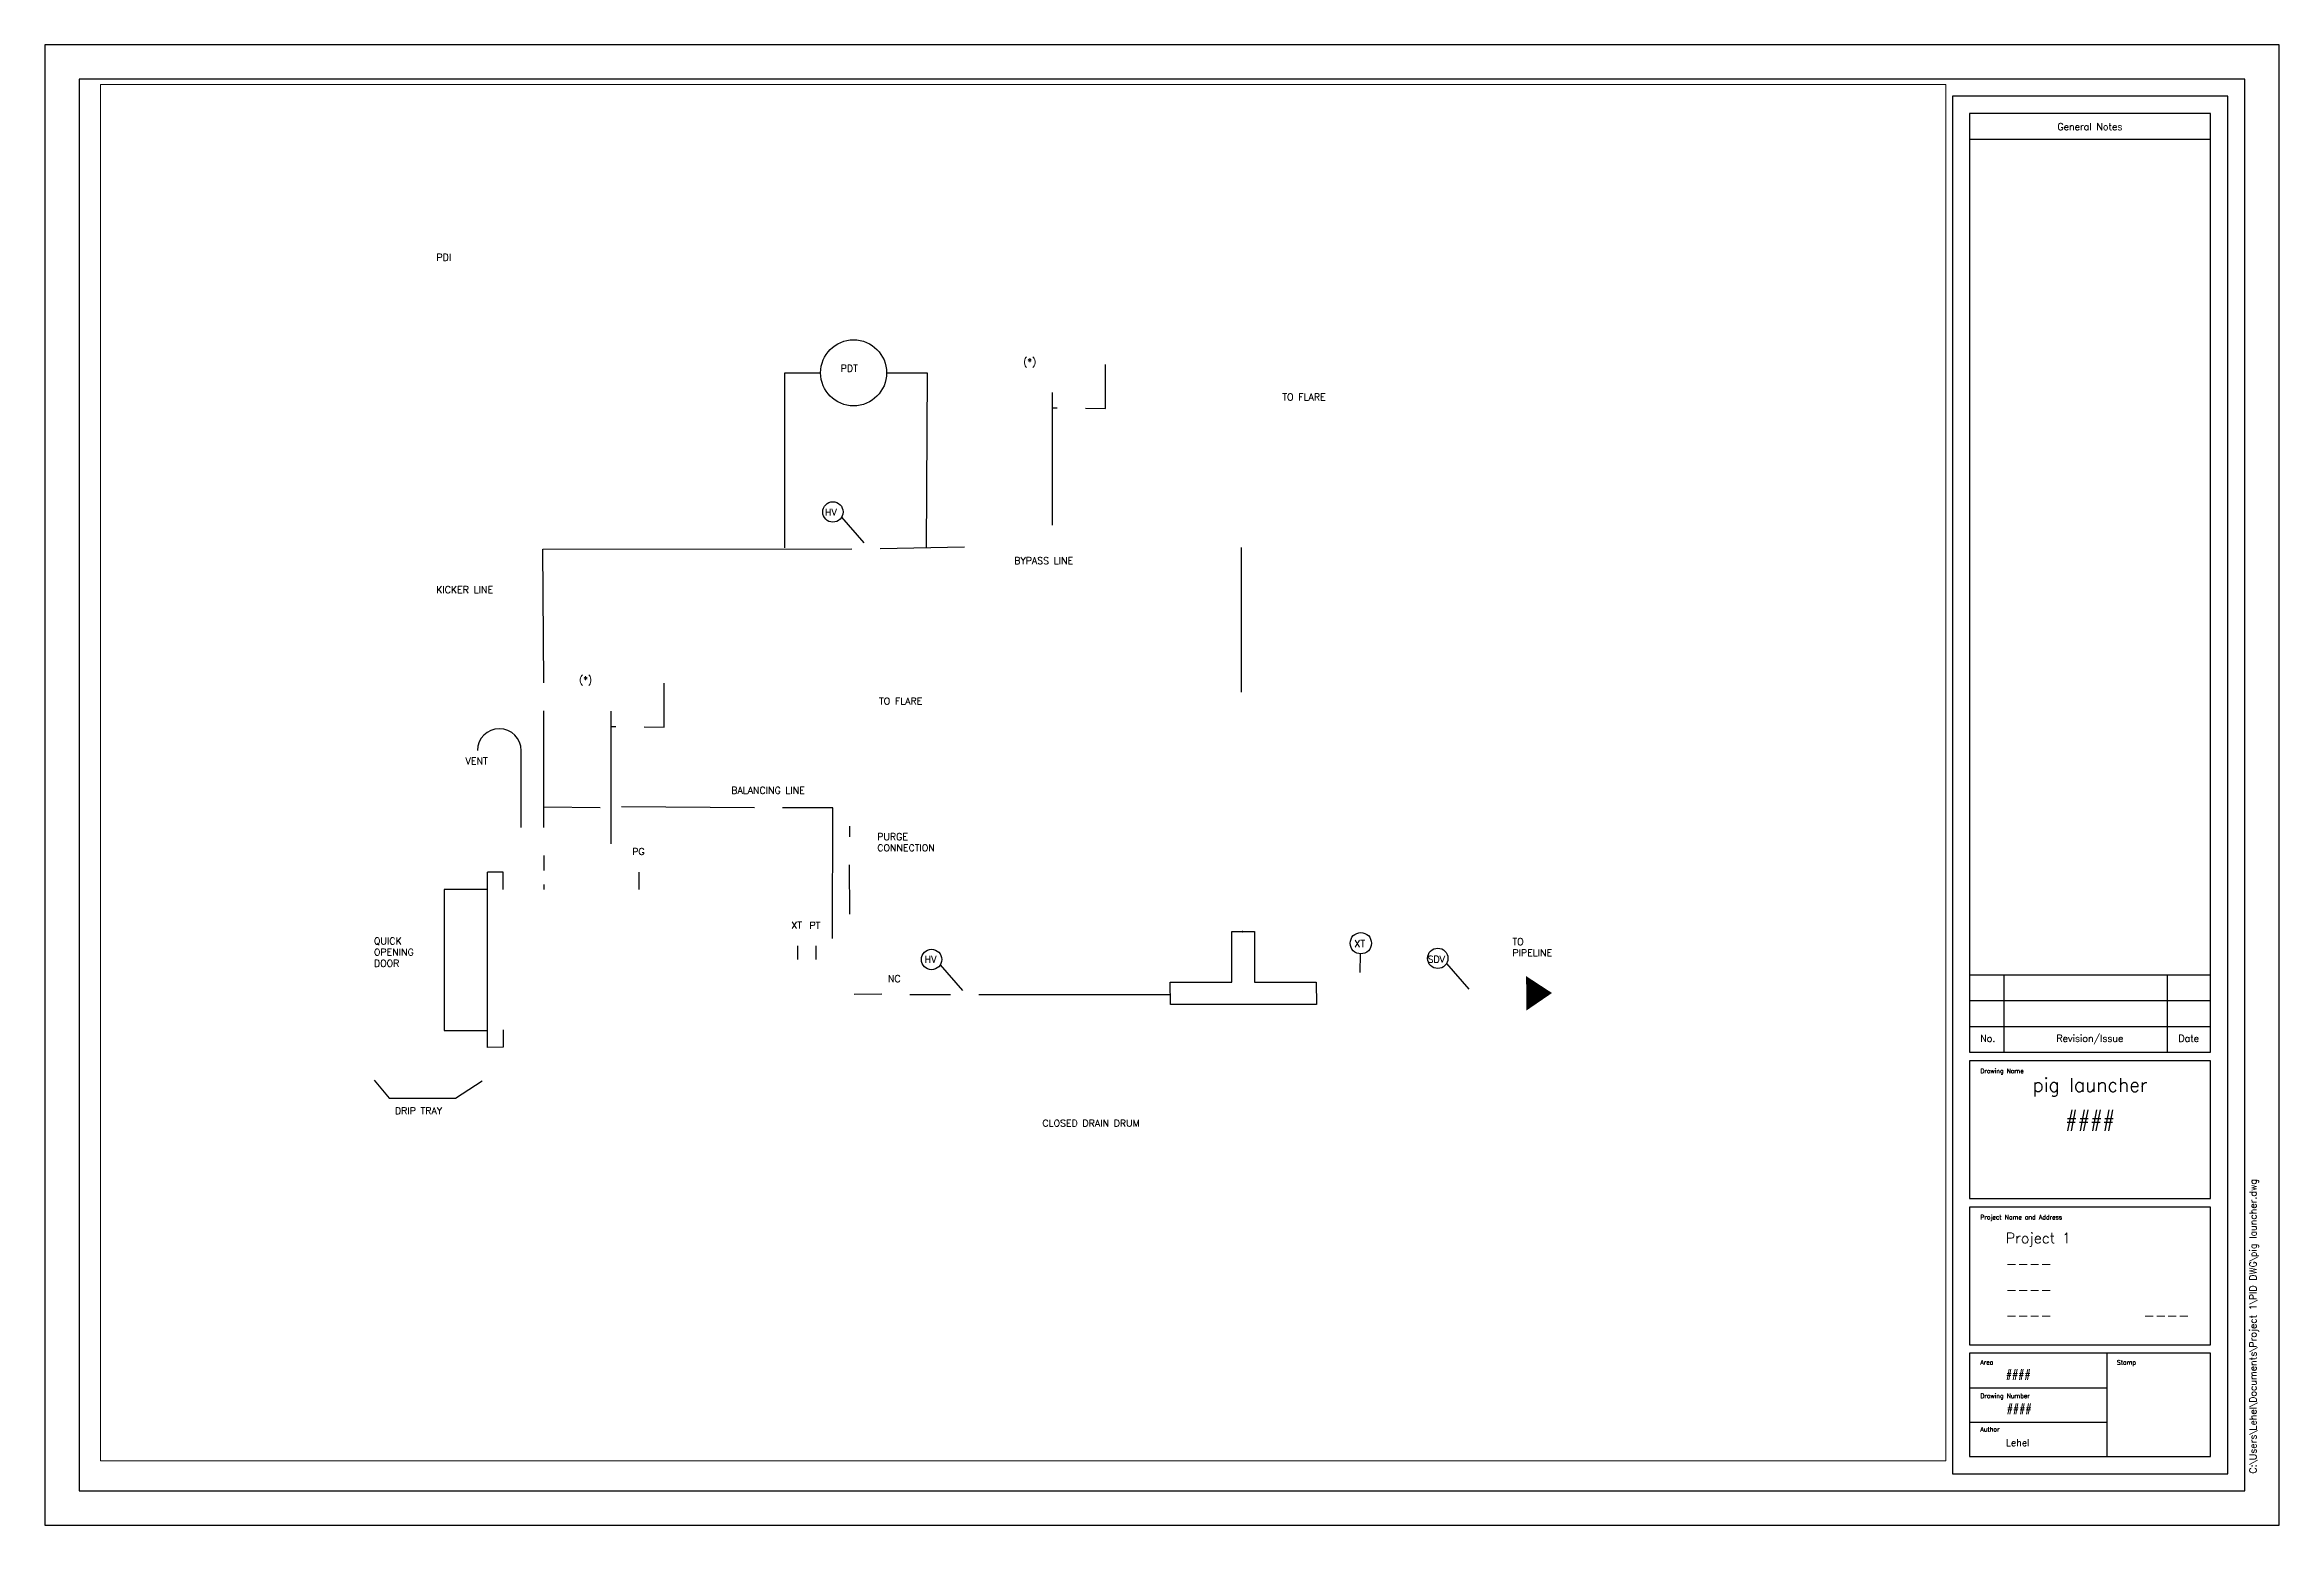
# Paper-space layout 'PID ANSI D Title Block' of a CAD drawing. Header units: inches. Extents: x 0 to 32.5, y 0 to 21.5.
import ezdxf
from ezdxf.enums import TextEntityAlignment as Align

# ---------------------------------------------------------------- set-up
doc = ezdxf.new("R2010")
doc.units = ezdxf.units.IN
doc.header["$MEASUREMENT"] = 0
doc.layers.add('Title Block', color=7, linetype='Continuous')
doc.styles.add('Roman', font='romans')
doc.styles.get("Standard").update_dxf_attribs({"font": 'romans.shx', "height": 0.1})

# ---------------------------------------------------------------- blocks, each defined once
blk = doc.blocks.new('PID ANSI D titleblock')
for p, q in [((32.473, 21.518), (0, 21.518)), ((0, 21.518), (0, 0)), ((32.473, 0), (32.473, 21.518)), ((31.973, 21.018), (0.5, 21.018)), ((0.5, 21.018), (0.5, 0.5)), ((31.973, 0.5), (31.973, 21.018)), ((31.723, 20.768), (27.723, 20.768)), ((27.723, 20.768), (27.723, 0.75)), ((31.473, 20.518), (27.973, 20.518)), ((27.973, 20.518), (27.973, 6.875)), ((31.473, 6.875), (31.473, 20.518)), ((31.723, 0.75), (31.723, 20.768)), ((27.973, 20.143), (31.473, 20.143)), ((27.973, 8), (31.473, 8)), ((28.473, 6.875), (28.473, 8)), ((30.848, 6.875), (30.848, 8)), ((27.973, 7.625), (31.473, 7.625)), ((27.973, 7.25), (31.473, 7.25)), ((27.973, 6.875), (31.473, 6.875)), ((31.473, 6.75), (27.973, 6.75)), ((27.973, 6.75), (27.973, 4.75)), ((31.473, 4.75), (31.473, 6.75)), ((27.973, 4.75), (31.473, 4.75)), ((31.473, 4.625), (27.973, 4.625)), ((27.973, 4.625), (27.973, 2.625)), ((31.473, 2.625), (31.473, 4.625)), ((27.973, 2.625), (31.473, 2.625)), ((31.473, 2.5), (27.973, 2.5)), ((27.973, 2.5), (27.973, 1)), ((29.973, 1), (29.973, 2.5)), ((31.473, 1), (31.473, 2.5)), ((27.973, 2), (29.973, 2)), ((27.973, 1.5), (29.973, 1.5)), ((27.973, 1), (31.473, 1)), ((27.723, 0.75), (31.723, 0.75)), ((0.5, 0.5), (31.973, 0.5)), ((0, 0), (32.473, 0))]:
    blk.add_line(p, q)
at = {"style": 'Roman'}
for s, p in [('General Notes', (29.721, 20.326)), ('Revision/Issue', (29.721, 7.078)), ('No.', (28.237, 7.078)), ('Date', (31.157, 7.078))]:
    blk.add_text(s, height=0.1, dxfattribs=at).set_placement(p, align=Align.MIDDLE_CENTER)
for s, p in [('Drawing Name', (28.129, 6.571)), ('Project Name and Address', (28.129, 4.446)), ('Area', (28.129, 2.335)), ('Stamp', (30.113, 2.335)), ('Drawing Number', (28.129, 1.849)), ('Author', (28.129, 1.363))]:
    blk.add_text(s, height=0.065, dxfattribs=at).set_placement(p)

psp = doc.layouts.new('PID ANSI D Title Block')

# ---------------------------------------------------------------- linework, layer by layer
for points, format in [([(15.045, 16.869, 0, 0, 0), (19.375, 16.856, 0.326, 0, 0), (19.662, 16.856, 0, 0, 0)], "xyseb"), ([(15.408, 14.215, 0, 0, 0), (16.897, 14.215, 0.408, 0, 0), (17.388, 14.211, 0, 0, 0)], "xyseb"), ([(8.632, 12.238, 0, 0, 0), (12.962, 12.225, 0.326, 0, 0), (13.249, 12.225, 0, 0, 0)], "xyseb"), ([(17.38, 11.702, 0, 0, 0), (17.397, 8.938, 0.5, 0, 0), (17.417, 8.631, 0, 0, 0)], "xyseb"), ([(6.924, 10.139), (6.926, 11.258, 0.998926), (6.288, 11.26, 0.093083)], "xyb"), ([(21.53, 7.732, 0.5, 0, 0), (21.904, 7.736, 0, 0, 0)], "xyseb"), ([(20.936, 7.733, 0, 0, 0), (21.53, 7.732, 0.025, 0, 0)], "xyseb"), ([(8.154, 6.348, 0, 0, 0), (8.148, 5.422, 0, 0, 0), (11.499, 5.422, 0, 0, 0), (11.499, 6.352, 0, 0, 0), (11.499, 5.422, 0, 0, 0), (14.217, 5.422, 0.408, 0, 0), (14.494, 5.42, 0, 0, 0)], "xyseb")]:
    psp.add_lwpolyline(points, format=format)
for points in [[(10.758, 14.208), (10.758, 16.749), (11.277, 16.749)], [(12.236, 16.749), (12.823, 16.751), (12.808, 14.204)], [(15.123, 16.234), (15.414, 16.232), (15.414, 16.868)], [(14.643, 14.533), (14.644, 16.461)], [(14.715, 16.236), (14.643, 16.237)], [(11.58, 14.65), (11.905, 14.278)], [(7.238, 14.188), (11.729, 14.19)], [(7.253, 12.243), (7.238, 14.188)], [(13.368, 14.215), (12.139, 14.192)], [(17.388, 14.211), (17.388, 12.11)], [(8.71, 11.603), (9, 11.601), (9, 12.237)], [(7.253, 10.143), (7.253, 11.835)], [(8.23, 9.902), (8.231, 11.83)], [(8.301, 11.603), (8.23, 11.603)], [(7.253, 10.441), (8.07, 10.431)], [(10.316, 10.425), (8.38, 10.441)], [(11.448, 8.528), (11.452, 10.425), (10.724, 10.425)], [(11.693, 10.16), (11.693, 10.005)], [(6.663, 9.242), (6.663, 9.494), (6.436, 9.494)], [(6.663, 7.202), (6.663, 6.95), (6.436, 6.945), (6.436, 9.494)], [(7.253, 9.735), (7.253, 9.518)], [(8.636, 9.494), (8.636, 9.242)], [(11.698, 8.881), (11.693, 9.597)], [(6.436, 9.242), (5.806, 9.242), (5.806, 7.191), (6.436, 7.191)], [(7.253, 9.314), (7.253, 9.242)], [(17.417, 8.631), (17.581, 8.631), (17.582, 7.896), (18.479, 7.896), (18.481, 7.57), (16.359, 7.57), (16.353, 7.896), (17.251, 7.896), (17.251, 8.631), (17.417, 8.631)], [(10.942, 8.421), (10.942, 8.222)], [(11.204, 8.424), (11.204, 8.222)], [(13.013, 8.146), (13.338, 7.774)], [(19.116, 8.035), (19.121, 8.303)], [(20.37, 8.164), (20.695, 7.792)], [(11.764, 7.721), (12.165, 7.723)], [(12.573, 7.713), (13.164, 7.712)], [(13.573, 7.713), (14.463, 7.712)], [(14.463, 7.712), (16.275, 7.712)], [(16.275, 7.712), (16.357, 7.712)], [(4.787, 6.468), (5.005, 6.208), (5.971, 6.208), (6.356, 6.458)]]:
    psp.add_lwpolyline(points)
for centre, radius in [((11.755, 16.749), 0.48), ((11.454, 14.727), 0.148), ((19.126, 8.46), 0.155), ((12.888, 8.223), 0.148), ((20.244, 8.24), 0.148)]:
    psp.add_circle(centre, radius)

# ---------------------------------------------------------------- block references
at = {"layer": 'Title Block'}
psp.add_blockref('PID ANSI D titleblock', (0, 0), dxfattribs=at)

# ---------------------------------------------------------------- texts
for s, p in [('PDI', (5.693, 18.377)), ('(*)', (14.22, 16.861)), ('PDT', (11.567, 16.765)), ('TO FLARE', (17.985, 16.347)), ('HV', (11.338, 14.674)), ('BYPASS LINE', (14.089, 13.969)), ('KICKER LINE', (5.689, 13.549)), ('(*)', (7.766, 12.24)), ('TO FLARE', (12.124, 11.928)), ('VENT', (6.117, 11.057)), ('BALANCING LINE', (9.976, 10.632)), ('PG', (8.538, 9.742)), ('CONNECTION', (12.099, 9.796)), ('PURGE', (12.099, 9.958)), ('XT', (10.851, 8.672)), ('PT', (11.113, 8.668)), ('QUICK', (4.785, 8.441)), ('XT', (19.033, 8.404)), ('TO', (21.329, 8.432)), ('OPENING', (4.785, 8.28)), ('DOOR', (4.785, 8.118)), ('HV', (12.787, 8.174)), ('SDV', (20.096, 8.177)), ('PIPELINE', (21.329, 8.27)), ('NC', (12.253, 7.894)), ('DRIP TRAY', (5.09, 5.974)), ('CLOSED DRAIN DRUM', (14.498, 5.794))]:
    psp.add_text(s, height=0.1).set_placement(p)
for s, insert, char_height, attachment_point in [('pig launcher', (29.723, 6.5), 0.2, 2), ('Project 1', (28.5, 4.25), 0.15, 1), ('----', (28.5, 3.875), 0.15, 1), ('----', (28.5, 3.5), 0.15, 1), ('----', (28.5, 3.125), 0.15, 1), ('----', (30.5, 3.125), 0.15, 1), ('####', (28.5, 2.25), 0.1, 1), ('####', (28.513, 1.75), 0.1, 1), ('Lehel', (28.5, 1.25), 0.1, 1)]:
    psp.add_mtext(s, dxfattribs=dict(at, insert=insert, char_height=char_height, attachment_point=attachment_point))
at = {"layer": 'Title Block', "insert": (29.723, 6), "char_height": 0.2, "width": 3.30274, "attachment_point": 2}
psp.add_mtext('####', dxfattribs=at)
at = {"layer": 'Title Block', "insert": (32.041, 0.752), "char_height": 0.1, "attachment_point": 1, "rotation": 90}
psp.add_mtext('C:\\\\Users\\\\Lehel\\\\Documents\\\\Project 1\\\\PID DWG\\\\pig launcher.dwg', dxfattribs=at)

# ---------------------------------------------------------------- viewports
at = {"layer": '0', "color": 2}
psp.add_viewport(center=(14.219, 10.938), size=(26.812, 20), view_center_point=(13.222, 9.94), view_height=20, dxfattribs=at)

doc.saveas('drawing.dxf')
